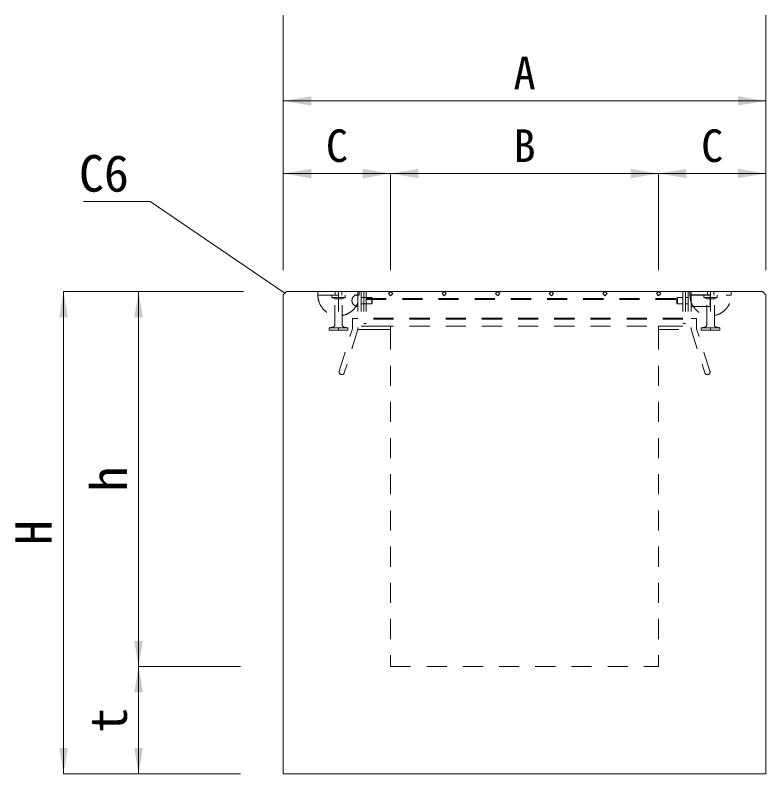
# Model space of a CAD drawing. Units: millimetres, scale not verified. Extents: x 3819 to 56619, y -16688 to 1396.
# Drawn here: x 20869 to 22269, y -7610 to -6195 of the extents above; entities that cross this region are included whole.
import ezdxf
from ezdxf.enums import TextEntityAlignment as Align

# ---------------------------------------------------------------- set-up
doc = ezdxf.new("R2010")
doc.units = ezdxf.units.MM
doc.header["$LTSCALE"] = 50
doc.linetypes.add('USER1', pattern=[1.35, 0.75, -0.6])
doc.linetypes.add('USER2', pattern=[2, 1, -1])
for name, color, linetype, lineweight in [('受枠', 3, 'USER2', 5), ('寸法線', 7, 'Continuous', 13), ('引出線', 4, 'Continuous', 13), ('集水桝', 1, 'Continuous', 5), ('ｲﾝｻｰﾄ', 3, 'Continuous', 9), ('ｸﾞﾚｰﾁﾝｸﾞ', 7, 'Continuous', 5)]:
    doc.layers.add(name, color=color, linetype=linetype, lineweight=lineweight)
doc.styles.add('ＭＳ ゴシック', font='')
doc.styles.get('ＭＳ ゴシック').set_extended_font_data('MS Gothic')

# ---------------------------------------------------------------- blocks, each defined once
blk = doc.blocks.new('filled_arrow')
at = {"color": 0, "linetype": 'Continuous', "lineweight": -2}
blk.add_solid([(7.5, 1.25), (0, 0), (7.5, -1.25)], dxfattribs=at)

msp = doc.modelspace()

# ---------------------------------------------------------------- linework, layer by layer
at = {"layer": '受枠', "linetype": 'USER1', "lineweight": 9}
for p, q in [((21507.93, -6710.17), (21507.93, -6781.17)), ((21507.93, -6710.17), (21513.93, -6710.17)), ((21513.93, -6710.17), (21513.93, -6775.17)), ((22123.93, -6710.17), (22123.93, -6775.17)), ((22123.93, -6710.17), (22129.93, -6710.17)), ((22129.93, -6710.17), (22129.93, -6781.17)), ((21513.93, -6775.17), (21568.93, -6775.17)), ((21568.93, -6781.17), (21568.93, -6775.17)), ((22068.93, -6775.17), (22123.93, -6775.17)), ((22068.93, -6781.17), (22068.93, -6775.17)), ((21507.93, -6781.17), (21568.93, -6781.17)), ((22068.93, -6781.17), (22129.93, -6781.17))]:
    msp.add_line(p, q, dxfattribs=at)
at = {"layer": '受枠', "linetype": 'USER1'}
for p, q in [((21533.93, -6721.17), (21513.93, -6721.17)), ((21534.93, -6722.17), (21533.93, -6721.17)), ((21533.93, -6721.17), (21533.93, -6733.17)), ((21534.93, -6722.17), (21534.93, -6732.17)), ((22102.93, -6722.17), (22103.93, -6721.17)), ((22102.93, -6722.17), (22102.93, -6732.17)), ((22103.93, -6721.17), (22103.93, -6733.17)), ((22103.93, -6721.17), (22114.43, -6721.17)), ((22118.93, -6721.17), (22123.93, -6721.17)), ((22129.93, -6716.17), (22164.93, -6716.17)), ((22164.93, -6716.17), (22164.93, -6738.17)), ((21533.93, -6733.17), (21513.93, -6733.17)), ((21534.93, -6732.17), (21533.93, -6733.17)), ((22102.93, -6732.17), (22103.93, -6733.17)), ((22103.93, -6733.17), (22114.43, -6733.17)), ((22118.93, -6733.17), (22123.93, -6733.17)), ((22129.93, -6738.17), (22164.93, -6738.17)), ((21497.93, -6779.65), (21497.93, -6760.41)), ((21497.93, -6760.41), (21507.93, -6760.41)), ((22139.93, -6760.41), (22129.93, -6760.41)), ((22139.93, -6779.65), (22139.93, -6760.41)), ((21473.16, -6858.92), (21497.93, -6779.65)), ((22164.71, -6858.92), (22139.93, -6779.65)), ((21507.93, -6781.17), (21482.71, -6861.9)), ((22129.93, -6781.17), (22155.16, -6861.9))]:
    msp.add_line(p, q, dxfattribs=at)
at = {"layer": '受枠', "linetype": 'USER1', "lineweight": 9}
msp.add_arc((21507.93, -6727.17), 11, 90, 270, dxfattribs=at)
at = {"layer": '受枠', "linetype": 'USER1'}
for centre, start, end in [((21477.93, -6860.41), 162.64598, 342.64598), ((22159.93, -6860.41), 197.35402, 17.35402)]:
    msp.add_arc(centre, 5, start, end, dxfattribs=at)
at = {"layer": '寸法線', "lineweight": 9}
for p, q in [((21368.93, -6670.17), (21368.93, -6194.67)), ((22268.93, -6670.17), (22268.93, -6194.67)), ((21368.93, -6354.67), (22268.93, -6354.67)), ((21368.93, -6490.17), (21568.93, -6490.17)), ((21368.93, -6670.17), (21368.93, -6490.17)), ((21568.93, -6490.17), (22068.93, -6490.17)), ((21568.93, -6670.17), (21568.93, -6490.17)), ((21568.93, -6670.17), (21568.93, -6490.17)), ((22068.93, -6670.17), (22068.93, -6490.17)), ((22068.93, -6490.17), (22268.93, -6490.17)), ((22068.93, -6670.17), (22068.93, -6490.17)), ((22268.93, -6670.17), (22268.93, -6490.17))]:
    msp.add_line(p, q, dxfattribs=at)
at = {"layer": '寸法線'}
for p, q in [((20958.93, -7610.17), (20958.93, -6710.17)), ((21294.93, -6710.17), (20958.93, -6710.17)), ((21098.93, -6710.17), (21098.93, -7410.17)), ((21294.93, -6710.17), (21098.93, -6710.17)), ((21288.93, -7410.17), (21098.93, -7410.17)), ((21098.93, -7410.17), (21098.93, -7610.17)), ((21288.93, -7410.17), (21098.93, -7410.17)), ((21288.93, -7610.17), (20958.93, -7610.17)), ((21288.93, -7610.17), (21098.93, -7610.17))]:
    msp.add_line(p, q, dxfattribs=at)
at = {"layer": '引出線'}
msp.add_lwpolyline([(21371.93, -6713.17), (21120.79, -6542.03), (20995.99, -6542.03)], dxfattribs=at)
at = {"layer": '集水桝', "lineweight": 20}
for p, q in [((21368.93, -6716.17), (21374.93, -6710.17)), ((21368.93, -6716.17), (21368.93, -7610.17)), ((21374.93, -6710.17), (22262.93, -6710.17)), ((22262.93, -6710.17), (22268.93, -6716.17)), ((22268.93, -6716.17), (22268.93, -7610.17)), ((21368.93, -7610.17), (22268.93, -7610.17))]:
    msp.add_line(p, q, dxfattribs=at)
at = {"layer": '集水桝', "linetype": 'USER1'}
for p, q in [((21507.93, -6710.17), (21507.93, -6781.17)), ((22129.93, -6710.17), (22129.93, -6781.17)), ((21568.93, -6781.17), (21507.93, -6781.17)), ((22068.93, -6781.17), (22129.93, -6781.17))]:
    msp.add_line(p, q, dxfattribs=at)
at = {"layer": '集水桝', "linetype": 'USER1', "lineweight": 20}
for p, q in [((21568.93, -6781.17), (21568.93, -7410.17)), ((22068.93, -6781.17), (22068.93, -7410.17)), ((21568.93, -7410.17), (22068.93, -7410.17))]:
    msp.add_line(p, q, dxfattribs=at)
at = {"layer": 'ｲﾝｻｰﾄ', "linetype": 'USER1', "lineweight": 5}
for p, q in [((21433.43, -6710.17), (21510.43, -6710.17)), ((21433.43, -6710.17), (21433.43, -6717.18)), ((21433.43, -6717.18), (21510.43, -6717.18)), ((21459.43, -6717.18), (21459.43, -6721.18)), ((21464.93, -6724.18), (21459.43, -6721.18)), ((21459.43, -6721.18), (21484.43, -6721.18)), ((21465.93, -6710.17), (21465.93, -6717.18)), ((21471.93, -6710.17), (21471.94, -6782.18)), ((21477.93, -6710.17), (21477.93, -6717.18)), ((21478.93, -6724.18), (21484.43, -6721.18)), ((21484.43, -6717.18), (21484.43, -6721.18)), ((21510.43, -6710.17), (21510.43, -6717.18)), ((22127.43, -6710.17), (22204.43, -6710.17)), ((22127.43, -6710.17), (22127.43, -6717.18)), ((22127.43, -6717.18), (22204.43, -6717.18)), ((22153.43, -6717.18), (22153.43, -6721.18)), ((22158.93, -6724.18), (22153.43, -6721.18)), ((22153.43, -6721.18), (22178.43, -6721.18)), ((22159.93, -6710.17), (22159.93, -6717.18)), ((22165.93, -6710.17), (22165.94, -6782.18)), ((22171.93, -6710.17), (22171.93, -6717.18)), ((22172.93, -6724.18), (22178.43, -6721.18)), ((22178.43, -6717.18), (22178.43, -6721.18)), ((22204.43, -6710.17), (22204.43, -6717.18)), ((21464.93, -6724.18), (21478.93, -6724.18)), ((21464.93, -6773.06), (21464.93, -6724.18)), ((21478.93, -6773.06), (21478.93, -6724.18)), ((22158.93, -6724.18), (22172.93, -6724.18)), ((22158.93, -6773.06), (22158.93, -6724.18)), ((22172.93, -6773.06), (22172.93, -6724.18)), ((21462.71, -6775.96), (21454.43, -6778.18)), ((21454.43, -6778.18), (21454.43, -6782.18)), ((21454.43, -6778.18), (21489.43, -6778.18)), ((21481.16, -6775.96), (21489.43, -6778.18)), ((21489.43, -6778.18), (21489.43, -6782.18)), ((22156.71, -6775.96), (22148.43, -6778.18)), ((22148.43, -6778.18), (22148.43, -6782.18)), ((22148.43, -6778.18), (22183.43, -6778.18)), ((22175.16, -6775.96), (22183.43, -6778.18)), ((22183.43, -6778.18), (22183.43, -6782.18)), ((21454.43, -6782.18), (21489.43, -6782.18)), ((22148.43, -6782.18), (22183.43, -6782.18))]:
    msp.add_line(p, q, dxfattribs=at)
for centre, radius, start, end in [((21471.94, -6717.18), 38.5, 180, 0), ((22165.94, -6717.18), 38.5, 180, 0), ((21461.93, -6773.06), 3, 284.9984, 0), ((21481.93, -6773.06), 3, 180, 255.00238), ((22155.93, -6773.06), 3, 284.9984, 0), ((22175.93, -6773.06), 3, 180, 255.00238)]:
    msp.add_arc(centre, radius, start, end, dxfattribs=at)
at = {"layer": 'ｸﾞﾚｰﾁﾝｸﾞ', "linetype": 'USER1', "lineweight": 13}
msp.add_line((21518.93, -6710.17), (22118.93, -6710.17), dxfattribs=at)
at = {"layer": 'ｸﾞﾚｰﾁﾝｸﾞ', "linetype": 'USER1'}
for p, q in [((21518.93, -6710.17), (21518.93, -6770.17)), ((21523.43, -6710.17), (21523.43, -6775.17)), ((21523.43, -6723.17), (22114.43, -6723.17)), ((22114.43, -6710.17), (22114.43, -6775.17)), ((22118.93, -6710.17), (22118.93, -6770.17)), ((21523.43, -6725.17), (22114.43, -6725.17)), ((22114.43, -6760.17), (21523.43, -6760.17)), ((22114.43, -6762.17), (21523.43, -6762.17)), ((21523.43, -6770.17), (21518.93, -6770.17)), ((22114.43, -6775.17), (21523.43, -6775.17)), ((22118.93, -6770.17), (22114.43, -6770.17))]:
    msp.add_line(p, q, dxfattribs=at)
for points in [[(21568.93, -6710.17), (21564.93, -6714.17), (21568.93, -6718.17), (21572.93, -6714.17)], [(21668.93, -6710.17), (21664.93, -6714.17), (21668.93, -6718.17), (21672.93, -6714.17)], [(21768.93, -6710.17), (21764.93, -6714.17), (21768.93, -6718.17), (21772.93, -6714.17)], [(21868.93, -6710.17), (21864.93, -6714.17), (21868.93, -6718.17), (21872.93, -6714.17)], [(21968.93, -6710.17), (21964.93, -6714.17), (21968.93, -6718.17), (21972.93, -6714.17)], [(22068.93, -6710.17), (22064.93, -6714.17), (22068.93, -6718.17), (22072.93, -6714.17)]]:
    msp.add_lwpolyline(points, close=True, dxfattribs=at)

# ---------------------------------------------------------------- block references
at = {"layer": '寸法線', "lineweight": 9, "xscale": 6.93, "yscale": 6.93}
for p in [(21368.93, -6354.67), (21368.93, -6490.17), (21568.93, -6490.17), (22068.93, -6490.17)]:
    msp.add_blockref('filled_arrow', p, dxfattribs=at)
at = {"layer": '寸法線', "lineweight": 9, "xscale": 6.93, "yscale": 6.93, "rotation": 180}
for p in [(22268.93, -6354.67), (21568.93, -6490.17), (22068.93, -6490.17), (22268.93, -6490.17)]:
    msp.add_blockref('filled_arrow', p, dxfattribs=at)
at = {"layer": '寸法線', "xscale": 6.4, "yscale": 6.4}
for p, rotation in [((20958.93, -6710.17), 270), ((21098.93, -6710.17), 270), ((21098.93, -7410.17), 90), ((21098.93, -7410.17), 270), ((20958.93, -7610.17), 90), ((21098.93, -7610.17), 90)]:
    msp.add_blockref('filled_arrow', p, dxfattribs=dict(at, rotation=rotation))
at = {"layer": '引出線', "xscale": 0.16, "yscale": 0.16, "rotation": 145.7}
msp.add_blockref('filled_arrow', (21371.93, -6713.17), dxfattribs=at)

# ---------------------------------------------------------------- texts
at = {"layer": '寸法線', "style": 'ＭＳ ゴシック'}
for s, p in [('A', (21818.93, -6302.67)), ('C', (21468.93, -6438.17)), ('B', (21818.93, -6438.17)), ('C', (22168.93, -6438.17))]:
    msp.add_text(s, height=60.76, dxfattribs=at).set_placement(p, align=Align.MIDDLE_CENTER)
for s, p in [('h', (21042.93, -7060.17)), ('H', (20902.93, -7160.17)), ('t', (21042.93, -7510.17))]:
    msp.add_text(s, height=68.36, rotation=90, dxfattribs=at).set_placement(p, align=Align.MIDDLE_CENTER)
at = {"layer": '引出線', "style": 'ＭＳ ゴシック'}
msp.add_text('C6', height=68.36, dxfattribs=at).set_placement((21080.79, -6455.63), align=Align.TOP_RIGHT)

doc.saveas('drawing.dxf')
